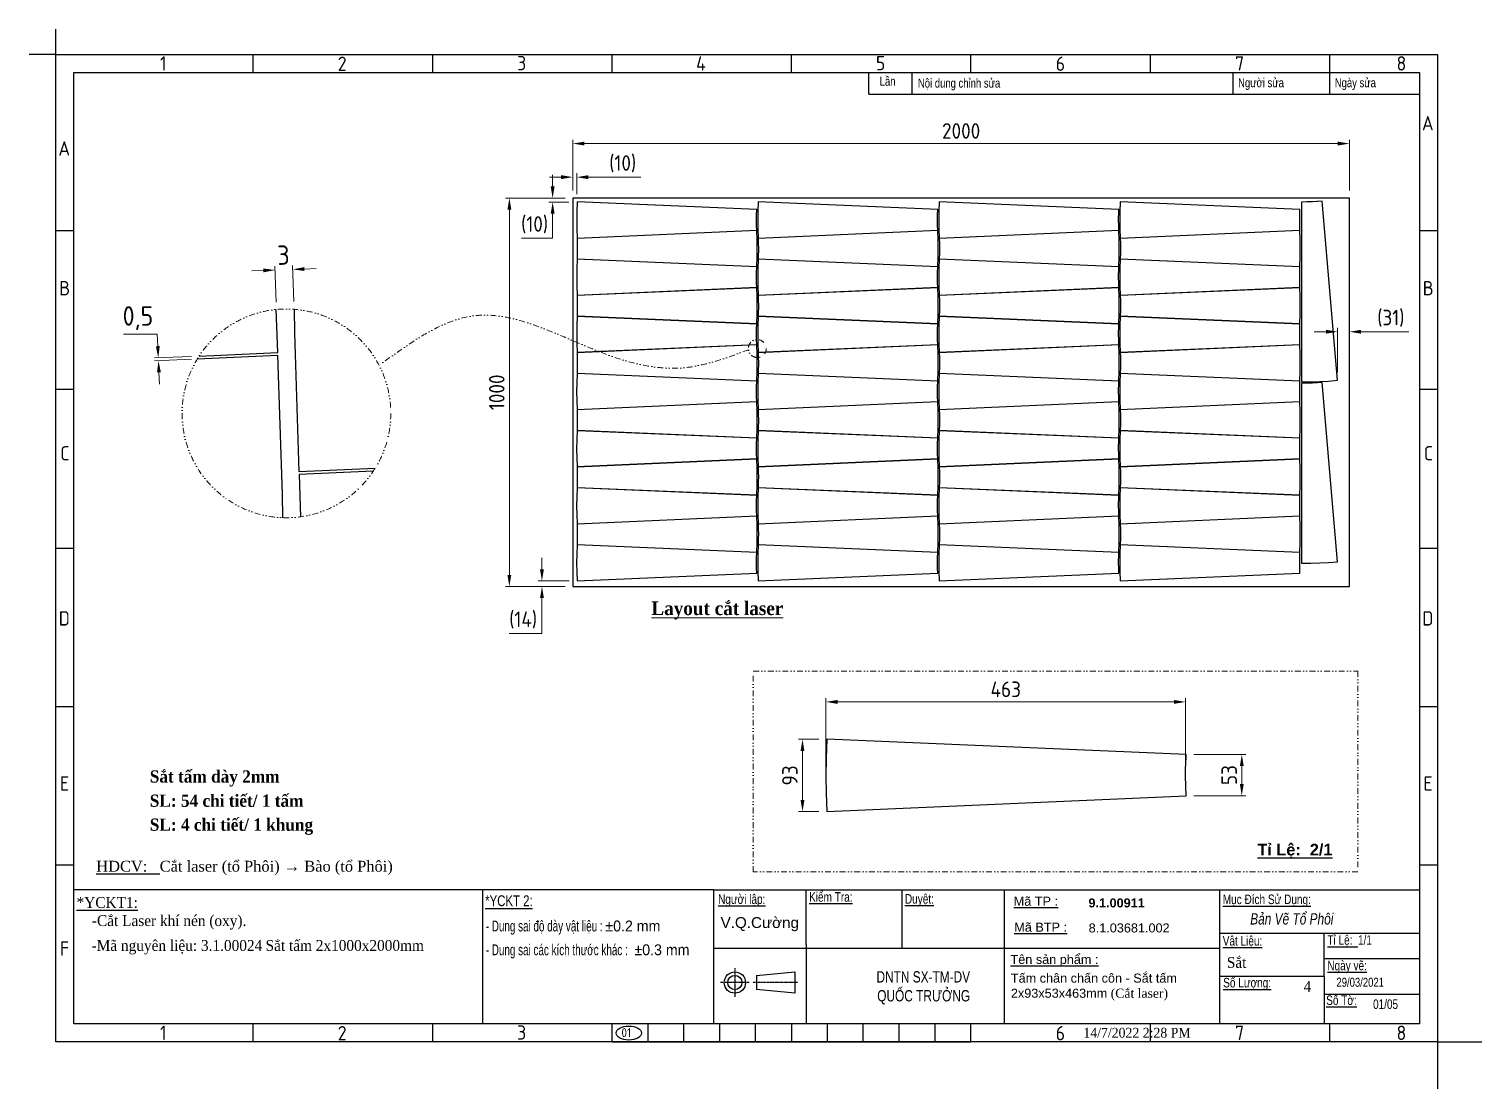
# Model space of a CAD drawing. Header units: millimetres. Extents: x -127318 to -46279, y 54276 to 57025.
# Drawn here: x -122791 to -119050, y 54296 to 57025 of the extents above; entities that cross this region are included whole.
import ezdxf

# ---------------------------------------------------------------- set-up
doc = ezdxf.new("R2010")
doc.units = ezdxf.units.MM
doc.header["$PDMODE"] = 2
for name, pattern in [('CENTER', [2, 1.25, -0.25, 0.25, -0.25]), ('CENTERX2', [4, 2.5, -0.5, 0.5, -0.5]), ('CONTPVMNIL', [0]), ('DIVIDE', [1.25, 0.5, -0.25, 0, -0.25, 0, -0.25])]:
    doc.linetypes.add(name, pattern=pattern)
doc.layers.get('0').update_dxf_attribs({"linetype": 'CONTPVMNIL'})
doc.layers.get('DEFPOINTS').update_dxf_attribs({"color": 6})
for name, color, linetype in [('CENTER', 1, 'CENTERX2'), ('FRAME050', 6, 'Continuous'), ('MAIN', 7, 'Continuous')]:
    doc.layers.add(name, color=color, linetype=linetype)
doc.layers.add('D KT', color=4, linetype='Continuous', lineweight=18)
doc.layers.add('d tam', color=2, linetype='CENTER', lineweight=9)
doc.styles.add('ISOCP', font='isocp')
doc.styles.add('Kich thuoc', font='isocp.shx', dxfattribs={"width": 0.78})
doc.styles.add('SLDTEXTSTYLE0', font='timesi.ttf', dxfattribs={"width": 0.933, "bigfont": 'bigfont'})
doc.styles.add('SLDTEXTSTYLE3', font='TXT', dxfattribs={"width": 0.65, "bigfont": 'bigfont'})
doc.styles.get("Standard").update_dxf_attribs({"font": 'isocp.shx'})
doc.styles.add('style1', font='arial.ttf', dxfattribs={"width": 0.75})
doc.dimstyles.new('dim 20', dxfattribs={"dimscale": 20, "dimtxt": 2.5, "dimasz": 1.5, "dimexe": 0.5, "dimexo": 1, "dimtad": 1, "dimtoh": 1, "dimtxsty": 'ISOCP', "dimcen": 0, "dimclrd": 3, "dimclre": 3, "dimclrt": 7, "dimadec": 0, "dimazin": 0, "dimtfac": 1, "dimtix": 1, "dimtofl": 0, "dimtmove": 0, "dimatfit": 3, "dimfxl": 1, "dimlwd": 5, "dimlwe": 5, "dimarcsym": 0})

# ---------------------------------------------------------------- blocks, each defined once
blk = doc.blocks.new('khung moi')
at = {"layer": 'FRAME050'}
for p, q in [((-261.36, 221.36), (-261.36, 225.32)), ((-221.76, 221.36), (-221.76, 225.32)), ((-182.16, 221.36), (-182.16, 225.32)), ((-142.56, 221.36), (-142.56, 225.32)), ((-102.96, 221.36), (-102.96, 225.32)), ((-63.36, 221.36), (-63.36, 225.32)), ((-23.76, 221.36), (-23.76, 225.32)), ((-300.96, 186.36), (-304.92, 186.36)), ((0, 186.36), (-3.96, 186.36)), ((-300.96, 151.36), (-304.92, 151.36)), ((0, 151.36), (-3.96, 151.36)), ((-304.92, 116.36), (-300.96, 116.36)), ((-3.96, 116.36), (0, 116.36)), ((-300.96, 81.36), (-304.92, 81.36)), ((0, 81.36), (-3.96, 81.36)), ((-300.96, 46.36), (-304.92, 46.36)), ((0, 46.36), (-3.96, 46.36)), ((-261.36, 7.4), (-261.36, 11.36)), ((-221.76, 7.4), (-221.76, 11.36)), ((-182.16, 7.4), (-182.16, 11.36)), ((-174.24, 7.4), (-174.24, 11.36)), ((-166.32, 7.4), (-166.32, 11.36)), ((-158.4, 7.4), (-158.4, 11.36)), ((-150.48, 7.4), (-150.48, 11.36)), ((-142.56, 11.36), (-142.56, 7.4)), ((-134.64, 7.4), (-134.64, 11.36)), ((-126.72, 7.4), (-126.72, 11.36)), ((-118.8, 7.4), (-118.8, 11.36)), ((-110.88, 7.4), (-110.88, 11.36)), ((-102.96, 7.4), (-102.96, 11.36)), ((-63.36, 7.4), (-63.36, 11.36)), ((-23.76, 7.4), (-23.76, 11.36)), ((-182.16, 7.4), (-102.96, 7.4))]:
    blk.add_line(p, q, dxfattribs=at)
at = {"layer": 'MAIN'}
for p, q in [((-304.92, 225.32), (-304.92, 230.92)), ((-304.92, 225.32), (-310.86, 225.32)), ((0, 7.4), (9.82, 7.4)), ((0, 7.4), (0, -3))]:
    blk.add_line(p, q, dxfattribs=at)
at = {"layer": 'MAIN', "color": 7, "linetype": 'Continuous'}
blk.add_lwpolyline([(-300.96, 221.36), (-3.96, 221.36), (-3.96, 11.36), (-300.96, 11.36)], close=True, dxfattribs=at)
at = {"layer": 'FRAME050', "style": 'ISOCP'}
for s, p in [('1', (-281.95, 221.76)), ('2', (-242.72, 221.68)), ('3', (-203.13, 221.83)), ('4', (-163.63, 221.76)), ('5', (-123.93, 221.83)), ('6', (-84.25, 221.69)), ('7', (-44.67, 221.76)), ('8', (-9.03, 221.76)), ('A', (-3.41, 208.57)), ('A', (-304.37, 203)), ('B', (-304.21, 172.14)), ('B', (-3.25, 172.14)), ('C', (-303.97, 135.71)), ('C', (-3.01, 135.71)), ('D', (-304.3, 99.28)), ('D', (-3.34, 99.28)), ('E', (-304.05, 62.84)), ('E', (-3.09, 62.84)), ('F', (-304.05, 26.41)), ('1', (-281.95, 7.8)), ('2', (-242.72, 7.72)), ('3', (-203.13, 7.87)), ('6', (-84.25, 7.73)), ('7', (-44.67, 7.8)), ('8', (-9.03, 7.8))]:
    blk.add_text(s, height=3.17, dxfattribs=at).set_placement(p)
blk = doc.blocks.new('yuiyu')
at = {"layer": 'D KT', "style": 'Kich thuoc', "width": 0.75}
blk.add_attdef('STT', (-17957.6, 19159.1), '', height=2.5, dxfattribs=at)
blk = doc.blocks.new('*D556')
at = {"layer": 'D KT', "color": 3, "lineweight": 5, "ltscale": 3, "transparency": 16777216}
for p, q in [((-121410.6, 56589.3), (-121563.9, 56589.3)), ((-121553.9, 56559.3), (-121553.9, 55619.3)), ((-121410.6, 55589.3), (-121563.9, 55589.3))]:
    blk.add_line(p, q, dxfattribs=at)
at = {"layer": 'D KT', "color": 3, "ltscale": 3, "transparency": 16777216}
for points in [[(-121558.9, 56559.3), (-121548.9, 56559.3), (-121553.9, 56589.3)], [(-121558.9, 55619.3), (-121548.9, 55619.3), (-121553.9, 55589.3)]]:
    blk.add_solid(points, dxfattribs=at)
at = {"layer": 'DEFPOINTS', "color": 0, "ltscale": 3, "transparency": 16777216}
for p in [(-121390.6, 56589.3), (-121553.9, 55589.3), (-121390.6, 55589.3)]:
    blk.add_point(p, dxfattribs=at)
at = {"layer": 'D KT', "color": 7, "ltscale": 3, "transparency": 16777216, "insert": (-121586.4, 56089.3), "char_height": 40, "attachment_point": 5, "rotation": 90, "style": 'ISOCP'}
blk.add_mtext('1000', dxfattribs=at)
blk = doc.blocks.new('*D551')
at = {"layer": 'D KT', "color": 3, "lineweight": 5, "ltscale": 3, "transparency": 16777216}
for p, q in [((-121390.6, 56609.3), (-121390.6, 56739.8)), ((-121360.6, 56729.8), (-119420.6, 56729.8)), ((-119390.6, 56609.3), (-119390.6, 56739.8))]:
    blk.add_line(p, q, dxfattribs=at)
at = {"layer": 'D KT', "color": 3, "ltscale": 3, "transparency": 16777216}
for points in [[(-121360.6, 56734.8), (-121360.6, 56724.8), (-121390.6, 56729.8)], [(-119420.6, 56734.8), (-119420.6, 56724.8), (-119390.6, 56729.8)]]:
    blk.add_solid(points, dxfattribs=at)
at = {"layer": 'DEFPOINTS', "color": 0, "ltscale": 3, "transparency": 16777216}
for p in [(-119390.6, 56729.8), (-121390.6, 56589.3), (-119390.6, 56589.3)]:
    blk.add_point(p, dxfattribs=at)
at = {"layer": 'D KT', "color": 7, "ltscale": 3, "transparency": 16777216, "insert": (-120390.6, 56762.3), "char_height": 40, "attachment_point": 5, "style": 'ISOCP'}
blk.add_mtext('2000', dxfattribs=at)
blk = doc.blocks.new('*D552')
at = {"color": 3, "lineweight": 5, "transparency": 16777216}
for p, q in [((-121420.6, 56643.3), (-121450.6, 56643.3)), ((-121390.6, 56609.3), (-121390.6, 56653.3)), ((-121380.6, 56599.3), (-121380.6, 56653.3)), ((-121350.6, 56643.3), (-121215.6, 56643.3))]:
    blk.add_line(p, q, dxfattribs=at)
at = {"color": 3, "transparency": 16777216}
for points in [[(-121420.6, 56648.3), (-121420.6, 56638.3), (-121390.6, 56643.3)], [(-121350.6, 56648.3), (-121350.6, 56638.3), (-121380.6, 56643.3)]]:
    blk.add_solid(points, dxfattribs=at)
at = {"layer": 'DEFPOINTS', "color": 0, "transparency": 16777216}
for p in [(-121380.6, 56643.3), (-121390.6, 56589.3), (-121380.6, 56579.3)]:
    blk.add_point(p, dxfattribs=at)
at = {"color": 7, "transparency": 16777216, "insert": (-121262.1, 56677.8), "char_height": 40, "attachment_point": 5, "style": 'ISOCP'}
blk.add_mtext('(10)', dxfattribs=at)
blk = doc.blocks.new('*D553')
at = {"color": 3, "lineweight": 5, "transparency": 16777216}
for p, q in [((-121442.5, 56619.3), (-121442.5, 56649.3)), ((-121410.6, 56589.3), (-121452.5, 56589.3)), ((-121400.6, 56579.3), (-121452.5, 56579.3)), ((-121442.5, 56549.3), (-121442.5, 56486.3)), ((-121442.5, 56486.3), (-121523, 56486.3))]:
    blk.add_line(p, q, dxfattribs=at)
at = {"color": 3, "transparency": 16777216}
for points in [[(-121447.5, 56619.3), (-121437.5, 56619.3), (-121442.5, 56589.3)], [(-121447.5, 56549.3), (-121437.5, 56549.3), (-121442.5, 56579.3)]]:
    blk.add_solid(points, dxfattribs=at)
at = {"layer": 'DEFPOINTS', "color": 0, "transparency": 16777216}
for p in [(-121442.5, 56579.3), (-121390.6, 56589.3), (-121380.6, 56579.3)]:
    blk.add_point(p, dxfattribs=at)
at = {"color": 7, "transparency": 16777216, "insert": (-121489, 56520.8), "char_height": 40, "attachment_point": 5, "style": 'ISOCP'}
blk.add_mtext('(10)', dxfattribs=at)
blk = doc.blocks.new('*D554')
at = {"color": 3, "lineweight": 5, "ltscale": 3, "transparency": 16777216}
for p, q in [((-119451.2, 56245.3), (-119481.2, 56245.3)), ((-119421.2, 56140.2), (-119421.2, 56255.3)), ((-119390.6, 56131), (-119390.6, 56255.3)), ((-119360.6, 56245.3), (-119237.7, 56245.3))]:
    blk.add_line(p, q, dxfattribs=at)
at = {"color": 3, "ltscale": 3, "transparency": 16777216}
for points in [[(-119451.2, 56250.3), (-119451.2, 56240.3), (-119421.2, 56245.3)], [(-119360.6, 56250.3), (-119360.6, 56240.3), (-119390.6, 56245.3)]]:
    blk.add_solid(points, dxfattribs=at)
at = {"layer": 'DEFPOINTS', "color": 0, "ltscale": 3, "transparency": 16777216}
for p in [(-119390.6, 56245.3), (-119421.2, 56120.2), (-119390.6, 56111)]:
    blk.add_point(p, dxfattribs=at)
at = {"color": 7, "ltscale": 3, "transparency": 16777216, "insert": (-119284.1, 56279.8), "char_height": 40, "attachment_point": 5, "style": 'ISOCP'}
blk.add_mtext('(31)', dxfattribs=at)
blk = doc.blocks.new('*D555')
at = {"color": 3, "lineweight": 5, "ltscale": 3, "transparency": 16777216}
for p, q in [((-121470, 55633.5), (-121470, 55663.5)), ((-121399.6, 55603.5), (-121480, 55603.5)), ((-121410.6, 55589.3), (-121480, 55589.3)), ((-121470, 55559.3), (-121470, 55468.6)), ((-121470, 55468.6), (-121554.4, 55468.6))]:
    blk.add_line(p, q, dxfattribs=at)
at = {"color": 3, "ltscale": 3, "transparency": 16777216}
for points in [[(-121475, 55633.5), (-121465, 55633.5), (-121470, 55603.5)], [(-121475, 55559.3), (-121465, 55559.3), (-121470, 55589.3)]]:
    blk.add_solid(points, dxfattribs=at)
at = {"layer": 'DEFPOINTS', "color": 0, "ltscale": 3, "transparency": 16777216}
for p in [(-121470, 55603.5), (-121379.6, 55603.5), (-121390.6, 55589.3)]:
    blk.add_point(p, dxfattribs=at)
at = {"color": 7, "ltscale": 3, "transparency": 16777216, "insert": (-121518.5, 55503.1), "char_height": 40, "attachment_point": 5, "style": 'ISOCP'}
blk.add_mtext('(14)', dxfattribs=at)
blk = doc.blocks.new('A$C4f721432')
at = {"ltscale": 30}
blk.add_lwpolyline([(463.7, 64.5), (463.6, 66.3), (463.2, 77), (463.2, 78.8), (463.1, 93), (0, 93), (0.3, 68.8), (1, 45.4), (2.2, 23.8), (4, 0), (465.3, 40), (464.4, 52), (464.3, 53.7)], close=True, dxfattribs=at)
blk = doc.blocks.new('*D558')
at = {"color": 3, "lineweight": 5, "ltscale": 30, "transparency": 16777216}
for p, q in [((-120738.8, 55118.6), (-120738.8, 55302.1)), ((-119812.7, 55123.3), (-119812.7, 55302.1)), ((-120708.8, 55292.1), (-119842.7, 55292.1))]:
    blk.add_line(p, q, dxfattribs=at)
at = {"color": 3, "ltscale": 30, "transparency": 16777216}
for points in [[(-120708.8, 55297.1), (-120708.8, 55287.1), (-120738.8, 55292.1)], [(-119842.7, 55297.1), (-119842.7, 55287.1), (-119812.7, 55292.1)]]:
    blk.add_solid(points, dxfattribs=at)
at = {"layer": 'DEFPOINTS', "color": 0, "ltscale": 30, "transparency": 16777216}
for p in [(-119812.7, 55292.1), (-120738.8, 55098.6), (-119812.7, 55103.3)]:
    blk.add_point(p, dxfattribs=at)
at = {"color": 7, "ltscale": 30, "transparency": 16777216, "insert": (-120275.7, 55324.6), "char_height": 40, "attachment_point": 5, "style": 'ISOCP'}
blk.add_mtext('463', dxfattribs=at)
blk = doc.blocks.new('*D559')
at = {"color": 3, "lineweight": 5, "ltscale": 30, "transparency": 16777216}
for p, q in [((-120756.8, 55195.9), (-120809.1, 55195.9)), ((-120799.1, 55165.9), (-120799.1, 55039.7)), ((-120756.7, 55009.7), (-120809.1, 55009.7))]:
    blk.add_line(p, q, dxfattribs=at)
at = {"color": 3, "ltscale": 30, "transparency": 16777216}
for points in [[(-120804.1, 55165.9), (-120794.1, 55165.9), (-120799.1, 55195.9)], [(-120804.1, 55039.7), (-120794.1, 55039.7), (-120799.1, 55009.7)]]:
    blk.add_solid(points, dxfattribs=at)
at = {"layer": 'DEFPOINTS', "color": 0, "ltscale": 30, "transparency": 16777216}
for p in [(-120736.8, 55195.9), (-120799.1, 55009.7), (-120736.7, 55009.7)]:
    blk.add_point(p, dxfattribs=at)
at = {"color": 7, "ltscale": 30, "transparency": 16777216, "insert": (-120831.6, 55102.8), "char_height": 40, "attachment_point": 5, "rotation": 90, "style": 'ISOCP'}
blk.add_mtext('93', dxfattribs=at)
blk = doc.blocks.new('*D560')
at = {"color": 3, "lineweight": 5, "ltscale": 30, "transparency": 16777216}
for p, q in [((-119791.5, 55156.7), (-119657.9, 55156.7)), ((-119667.9, 55080.6), (-119667.9, 55126.7)), ((-119791.5, 55050.6), (-119657.9, 55050.6))]:
    blk.add_line(p, q, dxfattribs=at)
at = {"color": 3, "ltscale": 30, "transparency": 16777216}
for points in [[(-119672.9, 55126.7), (-119662.9, 55126.7), (-119667.9, 55156.7)], [(-119672.9, 55080.6), (-119662.9, 55080.6), (-119667.9, 55050.6)]]:
    blk.add_solid(points, dxfattribs=at)
at = {"layer": 'DEFPOINTS', "color": 0, "ltscale": 30, "transparency": 16777216}
for p in [(-119811.5, 55156.7), (-119667.9, 55156.7), (-119811.5, 55050.6)]:
    blk.add_point(p, dxfattribs=at)
at = {"color": 7, "ltscale": 30, "transparency": 16777216, "insert": (-119700.4, 55103.7), "char_height": 40, "attachment_point": 5, "rotation": 90, "style": 'ISOCP'}
blk.add_mtext('53', dxfattribs=at)
blk = doc.blocks.new('*D561')
at = {"color": 3, "lineweight": 5, "ltscale": 30, "transparency": 16777216}
for p, q in [((-122187.5, 56403.2), (-122217.4, 56402.2)), ((-122154.7, 56321.5), (-122157.8, 56414.2)), ((-122108.9, 56323), (-122112, 56415.8)), ((-122081.7, 56406.8), (-122051.7, 56407.8))]:
    blk.add_line(p, q, dxfattribs=at)
at = {"color": 3, "ltscale": 30, "transparency": 16777216}
for points in [[(-122187.6, 56408.2), (-122187.3, 56398.2), (-122157.5, 56404.2)], [(-122081.9, 56411.8), (-122081.5, 56401.8), (-122111.7, 56405.8)]]:
    blk.add_solid(points, dxfattribs=at)
at = {"layer": 'DEFPOINTS', "color": 0, "ltscale": 30, "transparency": 16777216}
for p in [(-122157.5, 56404.2), (-122154, 56301.5), (-122108.2, 56303.1)]:
    blk.add_point(p, dxfattribs=at)
at = {"color": 7, "ltscale": 30, "transparency": 16777216, "insert": (-122135.8, 56442.5), "char_height": 50, "attachment_point": 5, "rotation": 1.9099, "style": 'ISOCP'}
blk.add_mtext('3', dxfattribs=at)
blk = doc.blocks.new('*D562')
at = {"color": 3, "lineweight": 5, "ltscale": 30, "transparency": 16777216}
for p, q in [((-122460.6, 56238.9), (-122547.8, 56238.9)), ((-122459.3, 56208.1), (-122460.6, 56238.9)), ((-122372.6, 56181.9), (-122467.9, 56177.7)), ((-122372.2, 56174.4), (-122467.6, 56170.2)), ((-122456.3, 56140.7), (-122455, 56110.7))]:
    blk.add_line(p, q, dxfattribs=at)
at = {"color": 3, "ltscale": 30, "transparency": 16777216}
for points in [[(-122454.3, 56208.3), (-122464.3, 56207.9), (-122458, 56178.1)], [(-122451.3, 56140.9), (-122461.3, 56140.4), (-122457.6, 56170.6)]]:
    blk.add_solid(points, dxfattribs=at)
at = {"layer": 'DEFPOINTS', "color": 0, "ltscale": 30, "transparency": 16777216}
for p in [(-122457.6, 56170.6), (-122352.6, 56182.8), (-122352.2, 56175.3)]:
    blk.add_point(p, dxfattribs=at)
at = {"color": 7, "ltscale": 30, "transparency": 16777216, "insert": (-122510.4, 56280.1), "char_height": 50, "attachment_point": 5, "style": 'ISOCP'}
blk.add_mtext('0,5', dxfattribs=at)

msp = doc.modelspace()

# ---------------------------------------------------------------- linework, layer by layer
for p, q in [((-121027.569, 54808.354), (-122675.313, 54808.354)), ((-121623.123, 54808.354), (-121623.123, 54463.103)), ((-120543.342, 54808.354), (-120543.342, 54657.823)), ((-119724.476, 54696.907), (-119724.476, 54808.354)), ((-120789.623, 54667.394), (-120789.623, 54463.103)), ((-121027.569, 54657.823), (-120279.082, 54657.823)), ((-119455.674, 54631.257), (-119210.313, 54631.257)), ((-119455.674, 54539.757), (-119210.313, 54539.757))]:
    msp.add_line(p, q)
at = {"linetype": 'ByBlock'}
msp.add_line((-119455.674, 54586.303), (-119455.674, 54463.103), dxfattribs=at)
at = {"ltscale": 3}
msp.add_lwpolyline([(-119390.627, 55589.313), (-119390.627, 56589.313), (-121390.627, 56589.313), (-121390.627, 55589.313)], close=True, dxfattribs=at)
at = {"ltscale": 30}
for points in [[(-119485.761, 56579.928), (-119487.487, 56579.853), (-119498.282, 56579.503), (-119500.009, 56579.466), (-119514.208, 56579.313), (-119514.208, 56116.259), (-119490.01, 56116.52), (-119466.629, 56117.259), (-119444.996, 56118.409), (-119421.236, 56120.209), (-119461.187, 56581.536), (-119473.252, 56580.622), (-119474.976, 56580.511)], [(-119485.761, 56112.928), (-119487.487, 56112.853), (-119498.282, 56112.503), (-119500.009, 56112.466), (-119514.208, 56112.313), (-119514.208, 55649.259), (-119490.01, 55649.52), (-119466.629, 55650.259), (-119444.996, 55651.409), (-119421.236, 55653.209), (-119461.187, 56114.536), (-119473.252, 56113.622), (-119474.976, 56113.511)]]:
    msp.add_lwpolyline(points, close=True, dxfattribs=at)
for points in [[(-122352.574, 56182.766), (-122150.38, 56191.695), (-122154.075, 56302.527)], [(-122108.247, 56303.052), (-122107.589, 56242.49), (-122095.677, 55885.262), (-121899.437, 55893.928)], [(-122137.56, 55766.533), (-122138.218, 55826.992), (-122150.13, 56184.22), (-122357.456, 56175.065)], [(-121904.375, 55886.225), (-122095.427, 55877.788), (-122091.794, 55768.828)]]:
    msp.add_lwpolyline(points, dxfattribs=at)
msp.add_ellipse((-121246.265, 54439.467), major_axis=(-32.79, 0), ratio=0.55171628)
at = {"layer": 'CENTER'}
for p, q in [((-120973.31, 54606.232), (-120973.31, 54532.44)), ((-120936.024, 54569.582), (-121010.597, 54569.582)), ((-120811.88, 54569.582), (-120927.214, 54569.582))]:
    msp.add_line(p, q, dxfattribs=at)
at = {"layer": 'd tam', "linetype": 'DIVIDE', "ltscale": 30}
msp.add_lwpolyline([(-120926.041, 55371.455), (-119368.95, 55371.455), (-119368.95, 54854.33), (-120926.041, 54854.33)], close=True, dxfattribs=at)
for centre, radius in [((-122128.091, 56035.076), 268.71), ((-120915.525, 56201.998), 23.057)]:
    msp.add_circle(centre, radius, dxfattribs=at)
msp.add_open_spline([(-120938.367, 56198.853), (-120994.012, 56177.967), (-121108.549, 56134.977), (-121350.344, 56186.089), (-121619.487, 56355.848), (-121808.136, 56217.947), (-121889.419, 56158.531)], degree=3, knots=[0, 0, 0, 0, 174.39703184, 358.96767851, 727.34085552, 1006.22164725, 1006.22164725, 1006.22164725, 1006.22164725], dxfattribs=at)
at = {"layer": 'DEFPOINTS'}
msp.add_lwpolyline([(-122721.513, 56959.303), (-119164.113, 56959.303), (-119164.113, 54416.903), (-122721.513, 54416.903)], close=True, dxfattribs=at)
at = {"layer": 'MAIN'}
for p, q in [((-120628.537, 56857.103), (-120628.537, 56913.103)), ((-120516.537, 56857.103), (-120516.537, 56913.103)), ((-119690.214, 56857.103), (-119690.214, 56913.103)), ((-119441.313, 56857.103), (-119441.313, 56913.103)), ((-120628.537, 56857.103), (-119210.313, 56857.103)), ((-121027.569, 54808.354), (-119210.313, 54808.354)), ((-121027.569, 54463.103), (-121027.569, 54808.354)), ((-120789.623, 54667.394), (-120789.623, 54808.354)), ((-120279.082, 54463.103), (-120279.082, 54808.354)), ((-119725.176, 54696.907), (-119210.313, 54696.907)), ((-119724.476, 54463.103), (-119724.476, 54696.907)), ((-119455.674, 54586.303), (-119455.674, 54696.907)), ((-120279.082, 54657.823), (-119724.476, 54657.823)), ((-120917.37, 54587.878), (-120819.045, 54597.025)), ((-120917.37, 54587.878), (-120917.37, 54551.287)), ((-120819.045, 54597.025), (-120819.045, 54542.14)), ((-119724.476, 54586.303), (-119455.674, 54586.303)), ((-119442.25, 54586.303), (-119441.761, 54586.303)), ((-120819.045, 54542.14), (-120917.37, 54551.287))]:
    msp.add_line(p, q, dxfattribs=at)
for radius in [27.443, 18.295]:
    msp.add_circle((-120973.31, 54569.582), radius, dxfattribs=at)

# ---------------------------------------------------------------- block references
at = {"xscale": 11.66666666666667, "yscale": 11.66666666666667, "zscale": 11.66666666666667}
msp.add_blockref('khung moi', (-119164.113, 54330.523), dxfattribs=at)
at = {"ltscale": 30}
for p, rotation in [((-121383.555, 56486.423), 357.5790954411657), ((-120917.305, 56486.423), 357.5790954411657), ((-120451.055, 56486.423), 357.5790954411657), ((-119984.805, 56486.423), 357.5790954411657), ((-120913.042, 56506.02), 177.5790954411657), ((-120446.792, 56506.02), 177.5790954411657), ((-119980.542, 56506.02), 177.5790954411657), ((-119514.292, 56506.02), 177.5790954411657), ((-121383.558, 56339.3), 357.5790954411657), ((-120917.308, 56339.3), 357.5790954411657), ((-120451.058, 56339.3), 357.5790954411657), ((-119984.808, 56339.3), 357.5790954411657), ((-120913.045, 56358.897), 177.5790954411657), ((-120446.795, 56358.897), 177.5790954411657), ((-119980.545, 56358.897), 177.5790954411657), ((-119514.295, 56358.897), 177.5790954411657), ((-121383.561, 56192.177), 357.5790954411657), ((-120917.311, 56192.177), 357.5790954411657), ((-120451.061, 56192.177), 357.5790954411657), ((-119984.811, 56192.177), 357.5790954411657), ((-120913.048, 56211.774), 177.5790954411657), ((-120446.798, 56211.774), 177.5790954411657), ((-119980.548, 56211.774), 177.5790954411657), ((-119514.298, 56211.774), 177.5790954411657), ((-121383.564, 56045.054), 357.5790954411657), ((-120917.314, 56045.054), 357.5790954411657), ((-120451.064, 56045.054), 357.5790954411657), ((-119984.814, 56045.054), 357.5790954411657), ((-120913.051, 56064.651), 177.5790954411657), ((-120446.801, 56064.651), 177.5790954411657), ((-119980.551, 56064.651), 177.5790954411657), ((-119514.301, 56064.651), 177.5790954411657), ((-121383.567, 55897.932), 357.5790954411657), ((-120917.317, 55897.932), 357.5790954411657), ((-120451.067, 55897.932), 357.5790954411657), ((-119984.817, 55897.932), 357.5790954411657), ((-120913.055, 55917.528), 177.5790954411657), ((-120446.805, 55917.528), 177.5790954411657), ((-119980.555, 55917.528), 177.5790954411657), ((-119514.305, 55917.528), 177.5790954411657), ((-121383.571, 55750.809), 357.5790954411657), ((-120917.321, 55750.809), 357.5790954411657), ((-120451.071, 55750.809), 357.5790954411657), ((-119984.821, 55750.809), 357.5790954411657), ((-120913.058, 55770.406), 177.5790954411657), ((-120446.808, 55770.406), 177.5790954411657), ((-119980.558, 55770.406), 177.5790954411657), ((-119514.308, 55770.406), 177.5790954411657), ((-121383.574, 55603.686), 357.5790954411657), ((-120917.324, 55603.686), 357.5790954411657), ((-120451.074, 55603.686), 357.5790954411657), ((-119984.824, 55603.686), 357.5790954411657)]:
    msp.add_blockref('A$C4f721432', p, dxfattribs=dict(at, rotation=rotation))
at = {"ltscale": 30, "xscale": 2, "yscale": 2, "zscale": 2, "rotation": 357.5790954411657}
msp.add_blockref('A$C4f721432', (-120744.625, 55010.076), dxfattribs=at)
at = {"layer": 'D KT'}
ref = msp.add_blockref('yuiyu', (-66953.56, -1379.201), dxfattribs=dict(at, xscale=2.916666666666667, yscale=2.916666666666667, zscale=2.916666666666667))
ref.add_attrib('STT', '01/05', (-119329.806, 54501.583), dxfattribs={"height": 24.5, "style": 'style1', "width": 0.75})

# ---------------------------------------------------------------- texts
at = {"attachment_point": 1}
for s, insert, char_height, style in [('Lần', (-120600.342, 56902.058), 23.3333, 'style1'), ('Nội dung chỉnh sửa', (-120501.935, 56897.154), 23.33333, 'style1'), ('Người sửa ', (-119677.474, 56898.181), 23.3333, 'style1'), ('Ngày sửa ', (-119428.574, 56898.181), 23.3333, 'style1'), ('{\\LNgười lập:}', (-121016.489, 54796.624), 24.64, 'style1'), ('{\\LKiểm Tra:}', (-120782.137, 54802.319), 24.64, 'style1'), ('{\\LDuyệt:}', (-120535.351, 54797.284), 24.64, 'style1'), ('{\\LMục Đích Sử Dụng:}', (-119716.815, 54796.151), 24.64, 'style1'), ('{\\LVật Liệu:}', (-119716.962, 54689.243), 24.64, 'style1'), ('{\\fTimes New Roman|b0|i0|c0|p18;Sắt}', (-119706.418, 54635.397), 28, 'SLDTEXTSTYLE0'), ('{\\LNgày vẽ:}', (-119447.591, 54625.655), 24.64, 'style1'), ('{\\LSố Lượng:}', (-119715.702, 54581.522), 24.64, 'style1'), ('29/03/2021', (-119424.171, 54581.998), 23.3333, 'style1'), ('{\\LSố Tờ:} ', (-119450.511, 54536.341), 24.64, 'style1')]:
    msp.add_mtext(s, dxfattribs=dict(at, insert=insert, char_height=char_height, style=style))
for s, insert, char_height, width in [('{\\fArial|b1|i0|c0|p34;\\LTỉ Lệ:  2/1}', (-119627.762, 54926.786), 30, 269.06487), ('{\\fArial|b0|i0|c0|p34;Tấm chân chấn côn - Sắt tấm 2x93x53x463mm\\fTimes New Roman|b0|i0|c0|p18; (Cắt laser)}', (-120262.533, 54592.628), 23.333333, 534.97435), ('01', (-121265.403, 54452.231), 23.3333, 24.50884)]:
    msp.add_mtext(s, dxfattribs=dict(at, insert=insert, char_height=char_height, width=width))
for s, insert, char_height, width, style in [('{\\fTimes New Roman|b0|i0|c0|p18;\\W1;\\LHDCV:\\l   Cắt laser (tổ Phôi) → Bào (tổ Phôi)}', (-122617.69, 54883.082), 28, 968.26273, 'SLDTEXTSTYLE0'), ('{\\fTimes New Roman|b0|i0|c0|p18;\\L*YCKT1:\\l   \\W0.933;\\P    -Cắt Laser khí nén (oxy).}', (-122668.426, 54789.734), 28, 968.26273, 'SLDTEXTSTYLE0'), ('{\\L*YCKT 2:}', (-121616.236, 54794.167), 28, 338.00853, 'style1'), ('{\\fArial|b0|i0|c0|p34;\\W1;V.Q.Cường}', (-121010.035, 54737.996), 28, 1354.54923, 'SLDTEXTSTYLE0'), ('{\\fTimes New Roman|b0|i0|c0|p18;-\\W0.933;Mã nguyên liệu: 3.1.00024^ISắt tấm 2x1000x2000mm}', (-122629.722, 54679.063), 28, 988.07433, 'SLDTEXTSTYLE0'), ('{\\LTỉ Lệ:}  1/1', (-119447.567, 54691.448), 24.64, 269.06487, 'style1'), ('\\pi366.6447;DNTN SX-TM-DV\\P\\pi368.60667;QUỐC TRƯỞNG', (-120975.203, 54598.761), 29.16667, 761.30241, 'style1'), ('\\pxqc;{\\fTimes New Roman|b0|i0|c0|p18;4}', (-119502.283, 54573.49), 28, 6.86574, 'SLDTEXTSTYLE0')]:
    msp.add_mtext(s, dxfattribs=dict(at, insert=insert, char_height=char_height, width=width, style=style))
at = {"color": 0, "attachment_point": 1}
for s, insert, char_height, width, style in [('{\\fArial|b0|i0|c0|p34;\\W1;\\L\\C256;Mã TP :}', (-120255.196, 54790.573), 23.33333, 162.09854, 'SLDTEXTSTYLE3'), ('{\\fArial|b1|i0|c0|p34;\\W1;\\C256;9.1.00911}', (-120062.784, 54786.242), 23.33333, 162.09854, 'SLDTEXTSTYLE3'), ('{\\fArial|b0|i0|c0|p34; - Dung sai độ dày vật liệu : \\W0.933;%%P0.2 mm}', (-121621.847, 54729.149), 28, 940.18245, 'SLDTEXTSTYLE3'), ('{\\fArial|b0|i0|c0|p34;\\W1;\\L\\C256;Mã BTP :}', (-120253.698, 54723.776), 23.33333, 162.09854, 'SLDTEXTSTYLE3'), ('{\\W1;\\C256;8.1.03681.002}', (-120062.214, 54721.842), 23.33333, 154.58954, 'style1'), ('{\\fArial|b0|i0|c0|p34; - Dung sai các kích thước khác : \\W0.933; %%P0.3 mm}', (-121621.847, 54667.858), 28, 940.18245, 'SLDTEXTSTYLE3'), ('{\\fArial|b0|i0|c0|p34;\\W1;\\L\\C256;Tên sản phẩm :}', (-120263.45, 54640.751), 23.33333, 237.48826, 'SLDTEXTSTYLE3')]:
    msp.add_mtext(s, dxfattribs=dict(at, insert=insert, char_height=char_height, width=width, style=style))
at = {"layer": 'D KT', "ltscale": 3, "width": 2317.34455, "attachment_point": 1, "style": 'SLDTEXTSTYLE0'}
for s, insert, char_height in [('{\\fTimes New Roman|b1|i0|c0|p18;\\LLayout cắt laser}', (-121188.271, 55550.751), 35), ('{\\fTimes New Roman|b1|i0|c0|p18;Sắt tấm dày 2mm}', (-122479.863, 55115.951), 31.5), ('{\\fTimes New Roman|b1|i0|c0|p18;SL: 54 chi tiết/ 1 tấm}', (-122479.863, 55053.506), 31.5), ('{\\fTimes New Roman|b1|i0|c0|p18;SL: 4 chi tiết/ 1 khung}', (-122479.863, 54991.86), 31.5)]:
    msp.add_mtext(s, dxfattribs=dict(at, insert=insert, char_height=char_height))
at = {"layer": 'D KT', "attachment_point": 1}
for s, insert, char_height, width, style in [('{\\fArial|b0|i1|c0|p34;Bản Vẽ Tổ Phôi}', (-119646.114, 54748.121), 29.16667, 554.32365, 'style1'), ('{\\fTimes New Roman|b0|i0|c0|p18;14/7/2022 2:28 PM}', (-120075.89, 54452.898), 25.2, 1012.64408, 'SLDTEXTSTYLE0')]:
    msp.add_mtext(s, dxfattribs=dict(at, insert=insert, char_height=char_height, width=width, style=style))

# ---------------------------------------------------------------- dimensions: what is measured, and where the dimension line sits
dim = msp.add_linear_dim(base=(-121380.627, 56643.284), p1=(-121390.627, 56589.313), p2=(-121380.627, 56579.313), text='(<>)', dimstyle='dim 20', override={"dimtxt": 2})
dim.commit()
dim.dimension.update_dxf_attribs({"geometry": '*D552', "text_midpoint": (-121262.121, 56643.284), "dimtype": 160})
dim = msp.add_linear_dim(base=(-121442.515, 56579.313), p1=(-121390.627, 56589.313), p2=(-121380.627, 56579.313), angle=90, text='(<>)', dimstyle='dim 20', override={"dimtxt": 2})
dim.commit()
dim.dimension.update_dxf_attribs({"geometry": '*D553', "text_midpoint": (-121488.999, 56486.324), "dimtype": 160})
at = {"ltscale": 30}
dim = msp.add_aligned_dim(p1=(-122108.247, 56303.052), p2=(-122154.042, 56301.525), distance=-102.77, dimstyle='dim 20', override={"dimdec": 0, "dimlfac": 0.066667}, dxfattribs=at)
dim.commit()
dim.dimension.update_dxf_attribs({"geometry": '*D561', "text_midpoint": (-122135.82, 56442.481)})
dim = msp.add_linear_dim(base=(-122457.628, 56170.641), p1=(-122352.574, 56182.766), p2=(-122352.244, 56175.295), angle=272.528574, dimstyle='dim 20', override={"dimlfac": 0.066667}, dxfattribs=at)
dim.commit()
dim.dimension.update_dxf_attribs({"geometry": '*D562', "text_midpoint": (-122510.447, 56238.889), "dimtype": 161})
at = {"ltscale": 3}
dim = msp.add_linear_dim(base=(-119390.627, 56245.331), p1=(-119421.236, 56120.209), p2=(-119390.627, 56110.992), text='(<>)', dimstyle='dim 20', override={"dimtxt": 2, "dimdec": 0}, dxfattribs=at)
dim.commit()
dim.dimension.update_dxf_attribs({"geometry": '*D554', "text_midpoint": (-119284.143, 56245.331), "dimtype": 160})
dim = msp.add_linear_dim(base=(-121469.979, 55603.519), p1=(-121390.627, 55589.313), p2=(-121379.627, 55603.519), angle=90, text='(<>)', dimstyle='dim 20', override={"dimtxt": 2, "dimdec": 0}, dxfattribs=at)
dim.commit()
dim.dimension.update_dxf_attribs({"geometry": '*D555', "text_midpoint": (-121518.464, 55468.599), "dimtype": 160})
at = {"ltscale": 30}
dim = msp.add_linear_dim(base=(-119812.667, 55292.137), p1=(-120738.769, 55098.61), p2=(-119812.667, 55103.296), dimstyle='dim 20', override={"dimtxt": 2, "dimdec": 0, "dimlfac": 0.5}, dxfattribs=at)
dim.commit()
dim.dimension.update_dxf_attribs({"geometry": '*D558', "text_midpoint": (-120275.718, 55324.637)})
for base, p1, p2, picture, middle in [((-120799.1, 55009.742), (-120736.771, 55195.856), (-120736.732, 55009.742), '*D559', (-120831.6, 55102.799)), ((-119667.943, 55156.737), (-119811.526, 55050.6), (-119811.49, 55156.737), '*D560', (-119700.443, 55103.668))]:
    dim = msp.add_linear_dim(base=base, p1=p1, p2=p2, angle=90, dimstyle='dim 20', override={"dimtxt": 2, "dimdec": 0, "dimlfac": 0.5}, dxfattribs=at)
    dim.commit()
    dim.dimension.update_dxf_attribs({"geometry": picture, "text_midpoint": middle})
at = {"layer": 'D KT', "ltscale": 3}
dim = msp.add_linear_dim(base=(-119390.627, 56729.769), p1=(-121390.627, 56589.313), p2=(-119390.627, 56589.313), dimstyle='dim 20', override={"dimtxt": 2}, dxfattribs=at)
dim.commit()
dim.dimension.update_dxf_attribs({"geometry": '*D551', "text_midpoint": (-120390.627, 56762.273)})
dim = msp.add_linear_dim(base=(-121553.875, 55589.313), p1=(-121390.627, 56589.313), p2=(-121390.627, 55589.313), angle=90, dimstyle='dim 20', override={"dimtxt": 2}, dxfattribs=at)
dim.commit()
dim.dimension.update_dxf_attribs({"geometry": '*D556', "text_midpoint": (-121586.375, 56089.313)})

doc.saveas('drawing.dxf')
